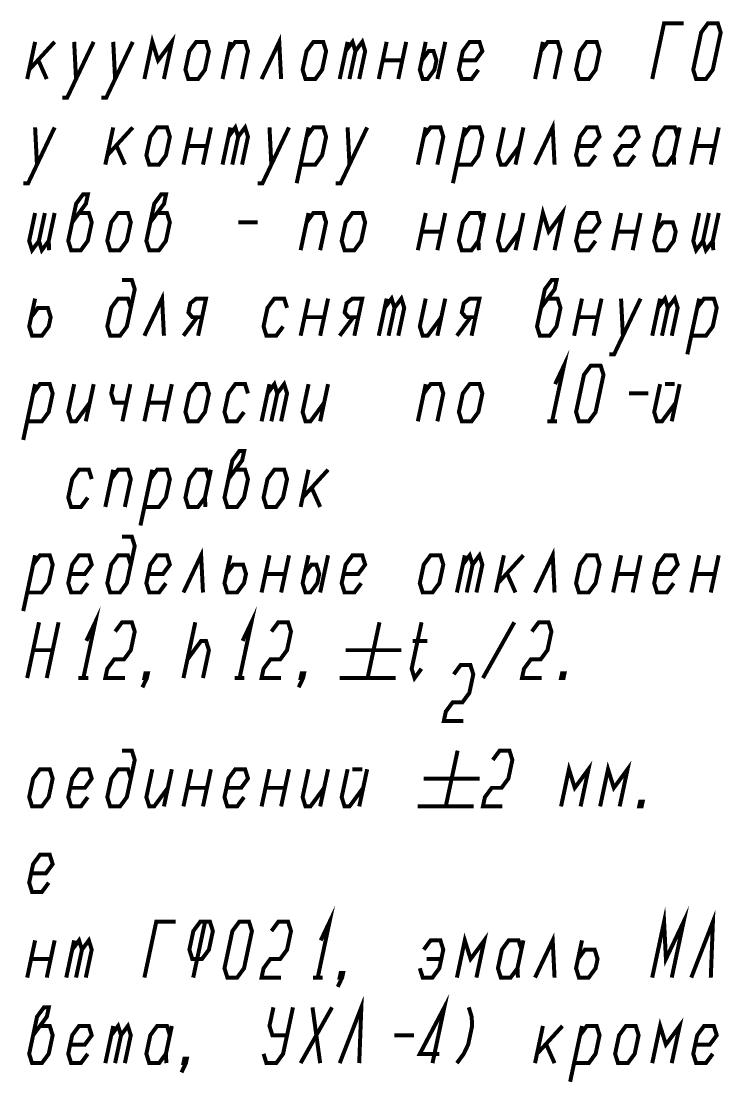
# Model space of a CAD drawing. Header units: millimetres. Extents: x 0 to 630, y 0 to 297.
# Drawn here: x 478.1 to 522.1, y 63.3 to 130 of the extents above; entities that cross this region are included whole.
import ezdxf

# ---------------------------------------------------------------- set-up
doc = ezdxf.new("R2010")
doc.units = ezdxf.units.MM
doc.header["$LTSCALE"] = 34.65
doc.layers.get('0').update_dxf_attribs({"linetype": 'CONTINUOUS'})

msp = doc.modelspace()

# ---------------------------------------------------------------- linework, layer by layer
at = {"color": 2, "linetype": 'CONTINUOUS', "const_width": 0.25}
for points in [[(517.643476, 126.3454678), (518.3874481, 129.8454593), (519.6124567, 129.8454593)], [(520.399726, 126.3454678), (520.2175012, 126.9287869), (520.713457, 129.262121), (521.1436981, 129.8454593), (521.7562024, 129.8454593), (521.9384656, 129.262121), (521.4424713, 126.9287869), (521.0122302, 126.3454678), (520.399726, 126.3454678)], [(478.9394659, 128.6788019), (478.4435101, 126.3454678)], [(478.5674799, 126.9287869), (480.1644745, 128.6788019)], [(480.6455109, 125.1787912), (480.9517438, 125.1787912), (482.6144531, 128.6788019)], [(481.3894446, 128.6788019), (481.505993, 126.3454678)], [(483.095528, 125.1787912), (483.4017609, 125.1787912), (485.0644702, 128.6788019)], [(483.8394617, 128.6788019), (483.9560101, 126.3454678)], [(485.7934845, 126.3454678), (486.2894403, 128.6788019), (486.6539667, 127.5121252), (487.5144489, 128.6788019), (487.018493, 126.3454678)], [(488.3674713, 126.9287869), (488.5497345, 126.3454678), (489.1622388, 126.3454678), (489.5924799, 126.9287869), (489.8404578, 128.0954636), (489.6581946, 128.6788019), (489.0456903, 128.6788019), (488.6154492, 128.0954636), (488.3674713, 126.9287869)], [(490.6934802, 126.3454678), (491.1894745, 128.6788019)], [(491.0654663, 128.0954636), (491.4957074, 128.6788019), (492.1082117, 128.6788019), (492.2904749, 128.0954636), (491.9184888, 126.3454678)], [(493.1434973, 126.3454678), (494.2519574, 128.6788019), (494.3685059, 126.3454678)], [(495.7174841, 126.9287869), (495.8997473, 126.3454678), (496.5122516, 126.3454678), (496.9424927, 126.9287869), (497.1904706, 128.0954636), (497.0082074, 128.6788019), (496.3957031, 128.6788019), (495.965462, 128.0954636), (495.7174841, 126.9287869)], [(498.043493, 126.3454678), (498.5394489, 128.6788019)], [(498.4154791, 128.0954636), (498.8457202, 128.6788019), (499.0279834, 128.0954636), (498.6559973, 126.3454678)], [(499.0279834, 128.0954636), (499.4582245, 128.6788019), (499.6404492, 128.0954636), (499.2685016, 126.3454678)], [(500.4935101, 126.3454678), (500.9894659, 128.6788019)], [(502.2144745, 128.6788019), (501.7184802, 126.3454678)], [(503.4394446, 128.6788019), (503.0674969, 126.9287869), (503.2497601, 126.3454678), (503.555993, 126.3454678), (503.9862341, 126.9287869), (504.1102423, 127.5121252), (503.9279791, 128.0954636), (503.6217078, 128.0954636), (503.1914667, 127.5121252)], [(504.6644531, 128.6788019), (504.1684973, 126.3454678)], [(505.6414838, 127.5121252), (506.5602209, 127.5121252), (506.990462, 128.0954636), (506.8081989, 128.6788019), (506.1956946, 128.6788019), (505.7654535, 128.0954636), (505.5174756, 126.9287869), (505.6997388, 126.3454678), (506.312243, 126.3454678), (506.7424841, 126.9287869)], [(510.2935016, 126.3454678), (510.7894574, 128.6788019)], [(510.6654492, 128.0954636), (511.0956903, 128.6788019), (511.7081946, 128.6788019), (511.8904578, 128.0954636), (511.5185101, 126.3454678)], [(512.8674884, 126.9287869), (513.0497516, 126.3454678), (513.6622559, 126.3454678), (514.0924969, 126.9287869), (514.3404749, 128.0954636), (514.1582117, 128.6788019), (513.5457074, 128.6788019), (513.1154663, 128.0954636), (512.8674884, 126.9287869)], [(479.1508374, 127.5121252), (479.6684802, 126.3454678)], [(500.741488, 127.5121252), (501.9664581, 127.5121252)], [(478.1954938, 119.8115057), (478.5017651, 119.8115057), (480.1644745, 123.3114972)], [(478.9394659, 123.3114972), (479.055976, 120.9781631)], [(483.8394617, 123.3114972), (483.3435059, 120.9781631)], [(483.4674756, 121.5615015), (485.0644702, 123.3114972)], [(485.9174927, 121.5615015), (486.0997559, 120.9781631), (486.7122601, 120.9781631), (487.1425012, 121.5615015), (487.3904791, 122.7281781), (487.2082159, 123.3114972), (486.5957117, 123.3114972), (486.1654706, 122.7281781), (485.9174927, 121.5615015)], [(488.2435016, 120.9781631), (488.7394574, 123.3114972)], [(489.9644659, 123.3114972), (489.4685101, 120.9781631)], [(490.6934802, 120.9781631), (491.1894745, 123.3114972)], [(491.0654663, 122.7281781), (491.4957074, 123.3114972), (491.6779706, 122.7281781), (491.3059845, 120.9781631)], [(491.6779706, 122.7281781), (492.1082117, 123.3114972), (492.2904749, 122.7281781), (491.9184888, 120.9781631)], [(492.8955194, 119.8115057), (493.2017523, 119.8115057), (494.8644617, 123.3114972)], [(493.6394531, 123.3114972), (493.7560016, 120.9781631)], [(495.345498, 119.8115057), (496.0894702, 123.3114972)], [(495.593476, 120.9781631), (496.5122516, 120.9781631), (496.9424927, 121.5615015), (497.1904706, 122.7281781), (497.0082074, 123.3114972), (496.3957031, 123.3114972), (495.965462, 122.7281781)], [(497.7955151, 119.8115057), (498.101748, 119.8115057), (499.7644574, 123.3114972)], [(498.5394489, 123.3114972), (498.6559973, 120.9781631)], [(502.9434888, 120.9781631), (503.4394446, 123.3114972)], [(503.3154749, 122.7281781), (503.7457159, 123.3114972), (504.3582202, 123.3114972), (504.5404834, 122.7281781), (504.1684973, 120.9781631)], [(505.145528, 119.8115057), (505.8894617, 123.3114972)], [(505.3935059, 120.9781631), (506.312243, 120.9781631), (506.7424841, 121.5615015), (506.990462, 122.7281781), (506.8081989, 123.3114972), (506.1956946, 123.3114972), (505.7654535, 122.7281781)], [(508.3394403, 123.3114972), (507.9674927, 121.5615015), (508.1497559, 120.9781631), (508.4559888, 120.9781631), (509.3164709, 122.1448398)], [(509.5644489, 123.3114972), (509.068493, 120.9781631)], [(510.2935016, 120.9781631), (511.4019617, 123.3114972), (511.5185101, 120.9781631)], [(512.9914581, 122.1448398), (513.9102338, 122.1448398), (514.3404749, 122.7281781), (514.1582117, 123.3114972), (513.5457074, 123.3114972), (513.1154663, 122.7281781), (512.8674884, 121.5615015), (513.0497516, 120.9781631), (513.6622559, 120.9781631), (514.0924969, 121.5615015)], [(515.5654834, 122.7281781), (515.9957245, 123.3114972), (516.6081903, 123.3114972), (516.7904535, 122.7281781), (516.3602124, 122.1448398), (515.7477081, 122.1448398), (515.317467, 121.5615015), (515.4997302, 120.9781631), (516.1122345, 120.9781631), (516.5424756, 121.5615015)], [(519.2404706, 122.7281781), (519.0582074, 123.3114972), (518.4457031, 123.3114972), (518.015462, 122.7281781), (517.7674841, 121.5615015), (517.9497473, 120.9781631), (518.5622516, 120.9781631), (518.9924927, 121.5615015)], [(519.3644403, 123.3114972), (518.9924927, 121.5615015), (519.021601, 120.9781631)], [(520.093493, 120.9781631), (520.5894489, 123.3114972)], [(521.8144574, 123.3114972), (521.3185016, 120.9781631)], [(484.0508331, 122.1448398), (484.568476, 120.9781631)], [(488.4914795, 122.1448398), (489.716488, 122.1448398)], [(520.3414709, 122.1448398), (521.5664795, 122.1448398)], [(481.2654749, 117.3608926), (482.125957, 118.52755), (482.2499268, 119.1108884), (481.9436938, 119.1108884), (481.5134528, 118.52755), (481.0174969, 116.194216), (481.1997601, 115.6108777), (481.812226, 115.6108777), (482.242467, 116.194216), (482.4904834, 117.3608926), (482.3082202, 117.9442117), (481.6957159, 117.9442117)], [(486.1654706, 117.3608926), (487.0259528, 118.52755), (487.1499225, 119.1108884), (486.8436896, 119.1108884), (486.4134485, 118.52755), (485.9174927, 116.194216), (486.0997559, 115.6108777), (486.7122601, 115.6108777), (487.1425012, 116.194216), (487.3904791, 117.3608926), (487.2082159, 117.9442117), (486.5957117, 117.9442117)], [(478.9394659, 117.9442117), (478.5674799, 116.194216), (478.749743, 115.6108777), (479.1799841, 116.194216), (479.3622473, 115.6108777), (479.7924884, 116.194216), (480.1644745, 117.9442117)], [(479.5519702, 117.9442117), (479.1799841, 116.194216)], [(483.4674756, 116.194216), (483.6497388, 115.6108777), (484.262243, 115.6108777), (484.6924841, 116.194216), (484.940462, 117.3608926), (484.7581989, 117.9442117), (484.1456946, 117.9442117), (483.7154535, 117.3608926), (483.4674756, 116.194216)], [(495.593476, 115.6108777), (496.0894702, 117.9442117)], [(495.965462, 117.3608926), (496.3957031, 117.9442117), (497.0082074, 117.9442117), (497.1904706, 117.3608926), (496.8184845, 115.6108777)], [(498.1675012, 116.194216), (498.349726, 115.6108777), (498.9622302, 115.6108777), (499.3924713, 116.194216), (499.6404492, 117.3608926), (499.4582245, 117.9442117), (498.8457202, 117.9442117), (498.4154791, 117.3608926), (498.1675012, 116.194216)], [(502.9434888, 115.6108777), (503.4394446, 117.9442117)], [(504.6644531, 117.9442117), (504.1684973, 115.6108777)], [(506.990462, 117.3608926), (506.8081989, 117.9442117), (506.1956946, 117.9442117), (505.7654535, 117.3608926), (505.5174756, 116.194216), (505.6997388, 115.6108777), (506.312243, 115.6108777), (506.7424841, 116.194216)], [(507.1144702, 117.9442117), (506.7424841, 116.194216), (506.7716309, 115.6108777)], [(508.3394403, 117.9442117), (507.9674927, 116.194216), (508.1497559, 115.6108777), (508.4559888, 115.6108777), (509.3164709, 116.7775543)], [(509.5644489, 117.9442117), (509.068493, 115.6108777)], [(510.2935016, 115.6108777), (510.7894574, 117.9442117), (511.1539838, 116.7775543), (512.0144659, 117.9442117), (511.5185101, 115.6108777)], [(512.9914581, 116.7775543), (513.9102338, 116.7775543), (514.3404749, 117.3608926), (514.1582117, 117.9442117), (513.5457074, 117.9442117), (513.1154663, 117.3608926), (512.8674884, 116.194216), (513.0497516, 115.6108777), (513.6622559, 115.6108777), (514.0924969, 116.194216)], [(515.1934973, 115.6108777), (515.6894531, 117.9442117)], [(516.9144617, 117.9442117), (516.4185059, 115.6108777)], [(518.1394702, 117.9442117), (517.7674841, 116.194216), (517.9497473, 115.6108777), (518.5622516, 115.6108777), (518.9924927, 116.194216), (519.1164624, 116.7775543), (518.9341992, 117.3608926), (518.3217334, 117.3608926), (517.8914923, 116.7775543)], [(520.5894489, 117.9442117), (520.2175012, 116.194216), (520.399726, 115.6108777), (520.829967, 116.194216), (521.0122302, 115.6108777), (521.4424713, 116.194216), (521.8144574, 117.9442117)], [(521.2019531, 117.9442117), (520.829967, 116.194216)], [(491.6779706, 117.3608926), (492.9029791, 117.3608926)], [(503.1914667, 116.7775543), (504.4164752, 116.7775543)], [(515.4414752, 116.7775543), (516.6664838, 116.7775543)], [(479.7924884, 116.194216), (479.8216351, 115.6108777)], [(521.4424713, 116.194216), (521.471618, 115.6108777)], [(484.940462, 111.993588), (484.7581989, 112.5769263), (484.1456946, 112.5769263), (483.7154535, 111.993588), (483.4674756, 110.8269305), (483.6497388, 110.2435922), (484.262243, 110.2435922), (484.6924841, 110.8269305), (485.1884399, 113.1602646), (485.0061768, 113.7436029), (484.3936725, 113.7436029)], [(510.6654492, 111.993588), (511.5259314, 113.1602646), (511.6499396, 113.7436029), (511.3437067, 113.7436029), (510.9134656, 113.1602646), (510.4174713, 110.8269305), (510.5997345, 110.2435922), (511.2122388, 110.2435922), (511.6424799, 110.8269305), (511.8904578, 111.993588), (511.7081946, 112.5769263), (511.0956903, 112.5769263)], [(478.9394659, 112.5769263), (478.5674799, 110.8269305), (478.749743, 110.2435922), (479.3622473, 110.2435922), (479.7924884, 110.8269305), (479.9164581, 111.4102689), (479.7342334, 111.993588), (479.1217291, 111.993588), (478.691488, 111.4102689)], [(485.7934845, 110.2435922), (486.9019446, 112.5769263), (487.018493, 110.2435922)], [(489.1622388, 110.2435922), (489.6581946, 112.5769263), (489.0456903, 112.5769263), (488.6774725, 112.2852667), (488.5534644, 111.7019284), (488.7977124, 111.4102689), (489.4102167, 111.4102689)], [(494.7404535, 111.993588), (494.5581903, 112.5769263), (493.9457245, 112.5769263), (493.5154834, 111.993588), (493.267467, 110.8269305), (493.4497302, 110.2435922), (494.0622345, 110.2435922), (494.4924756, 110.8269305)], [(495.593476, 110.2435922), (496.0894702, 112.5769263)], [(497.3144403, 112.5769263), (496.8184845, 110.2435922)], [(498.9622302, 110.2435922), (499.4582245, 112.5769263), (498.8457202, 112.5769263), (498.477464, 112.2852667), (498.3534558, 111.7019284), (498.5977423, 111.4102689), (499.2102081, 111.4102689)], [(500.4935101, 110.2435922), (500.9894659, 112.5769263)], [(500.8654578, 111.993588), (501.2956989, 112.5769263), (501.477962, 111.993588), (501.105976, 110.2435922)], [(501.477962, 111.993588), (501.9082031, 112.5769263), (502.0904663, 111.993588), (501.7184802, 110.2435922)], [(503.4394446, 112.5769263), (503.0674969, 110.8269305), (503.2497601, 110.2435922), (503.555993, 110.2435922), (504.4164752, 111.4102689)], [(504.6644531, 112.5769263), (504.1684973, 110.2435922)], [(506.312243, 110.2435922), (506.8081989, 112.5769263), (506.1956946, 112.5769263), (505.8274768, 112.2852667), (505.7034686, 111.7019284), (505.9477167, 111.4102689), (506.5602209, 111.4102689)], [(512.7434802, 110.2435922), (513.2394745, 112.5769263)], [(514.4644446, 112.5769263), (513.9684888, 110.2435922)], [(514.9455194, 109.0769348), (515.2517523, 109.0769348), (516.9144617, 112.5769263)], [(515.6894531, 112.5769263), (515.8060016, 110.2435922)], [(517.643476, 110.2435922), (518.1394702, 112.5769263)], [(518.015462, 111.993588), (518.4457031, 112.5769263), (518.6279663, 111.993588), (518.2559802, 110.2435922)], [(518.6279663, 111.993588), (519.0582074, 112.5769263), (519.2404706, 111.993588), (518.8684845, 110.2435922)], [(519.8455151, 109.0769348), (520.5894489, 112.5769263)], [(520.093493, 110.2435922), (521.0122302, 110.2435922), (521.4424713, 110.8269305), (521.6904492, 111.993588), (521.5082245, 112.5769263), (520.8957202, 112.5769263), (520.4654791, 111.993588)], [(488.2435016, 110.2435922), (489.1039838, 111.4102689)], [(495.8414923, 111.4102689), (497.0664624, 111.4102689)], [(498.043493, 110.2435922), (498.9039752, 111.4102689)], [(505.3935059, 110.2435922), (506.253988, 111.4102689)], [(512.9914581, 111.4102689), (514.2164667, 111.4102689)], [(511.5550781, 107.2096408), (512.1093274, 108.3762982), (511.3653552, 104.8763068)], [(513.0497516, 104.8763068), (512.8674884, 105.4596451), (513.3634442, 107.7929791), (513.7936853, 108.3762982), (514.4061896, 108.3762982), (514.5884528, 107.7929791), (514.0924969, 105.4596451), (513.6622559, 104.8763068), (513.0497516, 104.8763068)], [(478.1954938, 103.7096494), (478.9394659, 107.2096408)], [(478.4435101, 104.8763068), (479.3622473, 104.8763068), (479.7924884, 105.4596451), (480.0404663, 106.6263025), (479.8582031, 107.2096408), (479.2456989, 107.2096408), (478.8154578, 106.6263025)], [(481.3894446, 107.2096408), (481.0174969, 105.4596451), (481.1997601, 104.8763068), (481.505993, 104.8763068), (482.3664752, 106.0429834)], [(482.6144531, 107.2096408), (482.1184973, 104.8763068)], [(483.8394617, 107.2096408), (483.7154535, 106.6263025), (483.8977167, 106.0429834), (484.6633374, 106.0429834)], [(484.9113153, 107.2096408), (484.4153595, 104.8763068)], [(485.7934845, 104.8763068), (486.2894403, 107.2096408)], [(487.5144489, 107.2096408), (487.018493, 104.8763068)], [(488.3674713, 105.4596451), (488.5497345, 104.8763068), (489.1622388, 104.8763068), (489.5924799, 105.4596451), (489.8404578, 106.6263025), (489.6581946, 107.2096408), (489.0456903, 107.2096408), (488.6154492, 106.6263025), (488.3674713, 105.4596451)], [(492.2904749, 106.6263025), (492.1082117, 107.2096408), (491.4957074, 107.2096408), (491.0654663, 106.6263025), (490.8174884, 105.4596451), (490.9997516, 104.8763068), (491.6122559, 104.8763068), (492.0424969, 105.4596451)], [(493.1434973, 104.8763068), (493.6394531, 107.2096408)], [(493.5154834, 106.6263025), (493.9457245, 107.2096408), (494.1279492, 106.6263025), (493.7560016, 104.8763068)], [(494.1279492, 106.6263025), (494.5581903, 107.2096408), (494.7404535, 106.6263025), (494.3685059, 104.8763068)], [(496.0894702, 107.2096408), (495.7174841, 105.4596451), (495.8997473, 104.8763068), (496.2059802, 104.8763068), (497.0664624, 106.0429834)], [(497.3144403, 107.2096408), (496.8184845, 104.8763068)], [(502.9434888, 104.8763068), (503.4394446, 107.2096408)], [(503.3154749, 106.6263025), (503.7457159, 107.2096408), (504.3582202, 107.2096408), (504.5404834, 106.6263025), (504.1684973, 104.8763068)], [(505.5174756, 105.4596451), (505.6997388, 104.8763068), (506.312243, 104.8763068), (506.7424841, 105.4596451), (506.990462, 106.6263025), (506.8081989, 107.2096408), (506.1956946, 107.2096408), (505.7654535, 106.6263025), (505.5174756, 105.4596451)], [(518.1394702, 107.2096408), (517.7674841, 105.4596451), (517.9497473, 104.8763068), (518.2559802, 104.8763068), (519.1164624, 106.0429834)], [(518.4457031, 107.2096408), (519.0582074, 107.2096408)], [(519.3644403, 107.2096408), (518.8684845, 104.8763068)], [(516.1779492, 106.6263025), (517.4029578, 106.6263025)], [(486.0414624, 106.0429834), (487.2664709, 106.0429834)], [(511.0591223, 104.8763068), (511.6716266, 104.8763068)], [(491.0654663, 101.259017), (491.9259485, 102.4256937), (492.0499567, 103.0090128), (491.7436853, 103.0090128), (491.3134442, 102.4256937), (490.8174884, 100.0923596), (490.9997516, 99.5090213), (491.6122559, 99.5090213), (492.0424969, 100.0923596), (492.2904749, 101.259017), (492.1082117, 101.8423553), (491.4957074, 101.8423553)], [(482.4904834, 101.259017), (482.3082202, 101.8423553), (481.6957159, 101.8423553), (481.2654749, 101.259017), (481.0174969, 100.0923596), (481.1997601, 99.5090213), (481.812226, 99.5090213), (482.242467, 100.0923596)], [(483.3435059, 99.5090213), (483.8394617, 101.8423553)], [(483.7154535, 101.259017), (484.1456946, 101.8423553), (484.7581989, 101.8423553), (484.940462, 101.259017), (484.568476, 99.5090213)], [(485.5455066, 98.3423447), (486.2894403, 101.8423553)], [(485.7934845, 99.5090213), (486.7122601, 99.5090213), (487.1425012, 100.0923596), (487.3904791, 101.259017), (487.2082159, 101.8423553), (486.5957117, 101.8423553), (486.1654706, 101.259017)], [(489.8404578, 101.259017), (489.6581946, 101.8423553), (489.0456903, 101.8423553), (488.6154492, 101.259017), (488.3674713, 100.0923596), (488.5497345, 99.5090213), (489.1622388, 99.5090213), (489.5924799, 100.0923596)], [(489.9644659, 101.8423553), (489.5924799, 100.0923596), (489.6216266, 99.5090213)], [(493.267467, 100.0923596), (493.4497302, 99.5090213), (494.0622345, 99.5090213), (494.4924756, 100.0923596), (494.7404535, 101.259017), (494.5581903, 101.8423553), (493.9457245, 101.8423553), (493.5154834, 101.259017), (493.267467, 100.0923596)], [(496.0894702, 101.8423553), (495.593476, 99.5090213)], [(495.7174841, 100.0923596), (497.3144403, 101.8423553)], [(496.3008417, 100.6756787), (496.8184845, 99.5090213)], [(484.940462, 95.8917316), (484.7581989, 96.4750699), (484.1456946, 96.4750699), (483.7154535, 95.8917316), (483.4674756, 94.7250742), (483.6497388, 94.1417358), (484.262243, 94.1417358), (484.6924841, 94.7250742), (485.1884399, 97.058389), (485.0061768, 97.6417273), (484.3936725, 97.6417273)], [(488.2435016, 94.1417358), (489.3519617, 96.4750699), (489.4685101, 94.1417358)], [(505.7654535, 95.8917316), (506.1956946, 96.4750699), (506.3779578, 95.8917316), (506.0060101, 94.1417358)], [(506.3779578, 95.8917316), (506.8081989, 96.4750699), (506.990462, 95.8917316), (506.618476, 94.1417358)], [(510.2935016, 94.1417358), (511.4019617, 96.4750699), (511.5185101, 94.1417358)], [(478.1954938, 92.9750592), (478.9394659, 96.4750699)], [(478.4435101, 94.1417358), (479.3622473, 94.1417358), (479.7924884, 94.7250742), (480.0404663, 95.8917316), (479.8582031, 96.4750699), (479.2456989, 96.4750699), (478.8154578, 95.8917316)], [(481.1414667, 95.3083932), (482.0602423, 95.3083932), (482.4904834, 95.8917316), (482.3082202, 96.4750699), (481.6957159, 96.4750699), (481.2654749, 95.8917316), (481.0174969, 94.7250742), (481.1997601, 94.1417358), (481.812226, 94.1417358), (482.242467, 94.7250742)], [(486.0414624, 95.3083932), (486.960238, 95.3083932), (487.3904791, 95.8917316), (487.2082159, 96.4750699), (486.5957117, 96.4750699), (486.1654706, 95.8917316), (485.9174927, 94.7250742), (486.0997559, 94.1417358), (486.7122601, 94.1417358), (487.1425012, 94.7250742)], [(491.1894745, 96.4750699), (490.8174884, 94.7250742), (490.9997516, 94.1417358), (491.6122559, 94.1417358), (492.0424969, 94.7250742), (492.1664667, 95.3083932), (491.9842035, 95.8917316), (491.3716992, 95.8917316), (490.9414581, 95.3083932)], [(493.1434973, 94.1417358), (493.6394531, 96.4750699)], [(494.8644617, 96.4750699), (494.3685059, 94.1417358)], [(496.0894702, 96.4750699), (495.7174841, 94.7250742), (495.8997473, 94.1417358), (496.2059802, 94.1417358), (496.6362213, 94.7250742), (496.7602295, 95.3083932), (496.5779663, 95.8917316), (496.2717334, 95.8917316), (495.8414923, 95.3083932)], [(497.3144403, 96.4750699), (496.8184845, 94.1417358)], [(498.2914709, 95.3083932), (499.2102081, 95.3083932), (499.6404492, 95.8917316), (499.4582245, 96.4750699), (498.8457202, 96.4750699), (498.4154791, 95.8917316), (498.1675012, 94.7250742), (498.349726, 94.1417358), (498.9622302, 94.1417358), (499.3924713, 94.7250742)], [(503.0674969, 94.7250742), (503.2497601, 94.1417358), (503.862226, 94.1417358), (504.292467, 94.7250742), (504.5404834, 95.8917316), (504.3582202, 96.4750699), (503.7457159, 96.4750699), (503.3154749, 95.8917316), (503.0674969, 94.7250742)], [(505.3935059, 94.1417358), (505.8894617, 96.4750699)], [(508.3394403, 96.4750699), (507.8434845, 94.1417358)], [(507.9674927, 94.7250742), (509.5644489, 96.4750699)], [(512.8674884, 94.7250742), (513.0497516, 94.1417358), (513.6622559, 94.1417358), (514.0924969, 94.7250742), (514.3404749, 95.8917316), (514.1582117, 96.4750699), (513.5457074, 96.4750699), (513.1154663, 95.8917316), (512.8674884, 94.7250742)], [(515.1934973, 94.1417358), (515.6894531, 96.4750699)], [(516.9144617, 96.4750699), (516.4185059, 94.1417358)], [(517.8914923, 95.3083932), (518.8102295, 95.3083932), (519.2404706, 95.8917316), (519.0582074, 96.4750699), (518.4457031, 96.4750699), (518.015462, 95.8917316), (517.7674841, 94.7250742), (517.9497473, 94.1417358), (518.5622516, 94.1417358), (518.9924927, 94.7250742)], [(520.093493, 94.1417358), (520.5894489, 96.4750699)], [(521.8144574, 96.4750699), (521.3185016, 94.1417358)], [(493.3914752, 95.3083932), (494.6164838, 95.3083932)], [(508.5508502, 95.3083932), (509.068493, 94.1417358)], [(515.4414752, 95.3083932), (516.6664838, 95.3083932)], [(520.3414709, 95.3083932), (521.5664795, 95.3083932)], [(482.1550653, 91.1077844), (482.7093146, 92.2744418), (481.9653809, 88.7744504)], [(491.9550952, 91.1077844), (492.509306, 92.2744418), (491.7653723, 88.7744504)], [(478.4435101, 88.7744504), (479.1874438, 92.2744418)], [(480.4124524, 92.2744418), (479.6684802, 88.7744504)], [(483.9634314, 91.6911035), (484.3936725, 92.2744418), (485.0061768, 92.2744418), (485.1884399, 91.6911035), (484.940462, 90.5244461), (484.5102209, 89.9411078), (483.8977167, 89.9411078), (483.4674756, 89.3577695), (483.3435059, 88.7744504), (484.568476, 88.7744504)], [(488.9874353, 92.2744418), (488.2435016, 88.7744504)], [(493.7634613, 91.6911035), (494.1937024, 92.2744418), (494.8062067, 92.2744418), (494.9884314, 91.6911035), (494.7404535, 90.5244461), (494.3102124, 89.9411078), (493.6977081, 89.9411078), (493.267467, 89.3577695), (493.1434973, 88.7744504), (494.3685059, 88.7744504)], [(500.5374225, 92.2744418), (499.7934888, 88.7744504)], [(503.1770087, 92.2744418), (502.5570831, 89.3577695), (502.7393079, 88.7744504), (503.169549, 89.3577695)], [(507.0268378, 88.7744504), (508.99578, 92.2744418)], [(510.0967804, 91.6911035), (510.5270215, 92.2744418), (511.1395258, 92.2744418), (511.3217889, 91.6911035), (511.073811, 90.5244461), (510.6435699, 89.9411078), (510.0310657, 89.9411078), (509.6008246, 89.3577695), (509.4768164, 88.7744504), (510.701825, 88.7744504)], [(478.8154578, 90.5244461), (480.0404663, 90.5244461)], [(488.4914795, 89.9411078), (489.3519617, 91.1077844), (489.6581946, 91.1077844), (489.8404578, 90.5244461), (489.4685101, 88.7744504)], [(498.4154791, 90.5244461), (501.9154706, 90.5244461)], [(502.6227979, 91.1077844), (503.541535, 91.1077844)], [(505.1967847, 89.0074704), (505.6270258, 89.5908087), (506.23953, 89.5908087), (506.4217932, 89.0074704), (506.1738153, 87.8407938), (505.7435742, 87.2574747), (505.1310699, 87.2574747), (504.7008289, 86.6741364), (504.5768207, 86.090798), (505.8018292, 86.090798)], [(481.6591095, 88.7744504), (482.2716138, 88.7744504)], [(485.946601, 88.7744504), (485.7934845, 88.7744504), (485.8554694, 89.0661099), (486.0086243, 89.0661099), (485.946601, 88.7744504), (485.6695148, 88.1911121)], [(491.459101, 88.7744504), (492.0716052, 88.7744504)], [(495.7466309, 88.7744504), (495.593476, 88.7744504), (495.6554993, 89.0661099), (495.8086157, 89.0661099), (495.7466309, 88.7744504), (495.4695062, 88.1911121)], [(498.043493, 88.7744504), (501.5434845, 88.7744504)], [(512.07995, 88.7744504), (511.9268335, 88.7744504), (511.9888184, 89.0661099), (512.1419348, 89.0661099), (512.07995, 88.7744504)], [(484.940462, 82.4735083), (484.7581989, 83.0568466), (484.1456946, 83.0568466), (483.7154535, 82.4735083), (483.4674756, 81.3068509), (483.6497388, 80.7235126), (484.262243, 80.7235126), (484.6924841, 81.3068509), (485.1884399, 83.6401849), (485.0061768, 84.223504), (484.3936725, 84.223504)], [(505.4374567, 84.223504), (504.6934845, 80.7235126)], [(507.6467633, 83.6401849), (508.0770428, 84.223504), (508.6895087, 84.223504), (508.8717719, 83.6401849), (508.6237939, 82.4735083), (508.1935529, 81.89017), (507.5810486, 81.89017), (507.1508075, 81.3068509), (507.0268378, 80.7235126), (508.2518079, 80.7235126)], [(511.9268335, 80.7235126), (512.4227893, 83.0568466), (512.7873157, 81.89017), (513.6477979, 83.0568466), (513.151842, 80.7235126)], [(514.3768121, 80.7235126), (514.8728064, 83.0568466), (515.2372943, 81.89017), (516.0977765, 83.0568466), (515.6018207, 80.7235126)], [(478.5674799, 81.3068509), (478.749743, 80.7235126), (479.3622473, 80.7235126), (479.7924884, 81.3068509), (480.0404663, 82.4735083), (479.8582031, 83.0568466), (479.2456989, 83.0568466), (478.8154578, 82.4735083), (478.5674799, 81.3068509)], [(481.1414667, 81.89017), (482.0602423, 81.89017), (482.4904834, 82.4735083), (482.3082202, 83.0568466), (481.6957159, 83.0568466), (481.2654749, 82.4735083), (481.0174969, 81.3068509), (481.1997601, 80.7235126), (481.812226, 80.7235126), (482.242467, 81.3068509)], [(486.2894403, 83.0568466), (485.9174927, 81.3068509), (486.0997559, 80.7235126), (486.4059888, 80.7235126), (487.2664709, 81.89017)], [(487.5144489, 83.0568466), (487.018493, 80.7235126)], [(488.2435016, 80.7235126), (488.7394574, 83.0568466)], [(489.9644659, 83.0568466), (489.4685101, 80.7235126)], [(490.9414581, 81.89017), (491.8602338, 81.89017), (492.2904749, 82.4735083), (492.1082117, 83.0568466), (491.4957074, 83.0568466), (491.0654663, 82.4735083), (490.8174884, 81.3068509), (490.9997516, 80.7235126), (491.6122559, 80.7235126), (492.0424969, 81.3068509)], [(493.1434973, 80.7235126), (493.6394531, 83.0568466)], [(494.8644617, 83.0568466), (494.3685059, 80.7235126)], [(496.0894702, 83.0568466), (495.7174841, 81.3068509), (495.8997473, 80.7235126), (496.2059802, 80.7235126), (497.0664624, 81.89017)], [(497.3144403, 83.0568466), (496.8184845, 80.7235126)], [(498.5394489, 83.0568466), (498.1675012, 81.3068509), (498.349726, 80.7235126), (498.6559973, 80.7235126), (499.5164795, 81.89017)], [(498.8457202, 83.0568466), (499.4582245, 83.0568466)], [(499.7644574, 83.0568466), (499.2685016, 80.7235126)], [(488.4914795, 81.89017), (489.716488, 81.89017)], [(493.3914752, 81.89017), (494.6164838, 81.89017)], [(503.3154749, 82.4735083), (506.8154663, 82.4735083)], [(502.9434888, 80.7235126), (506.4434802, 80.7235126)], [(516.9799457, 80.7235126), (516.8268292, 80.7235126), (516.8888141, 81.0151721), (517.0419305, 81.0151721), (516.9799457, 80.7235126)], [(478.691488, 76.5228845), (479.6102252, 76.5228845), (480.0404663, 77.1062228), (479.8582031, 77.6895612), (479.2456989, 77.6895612), (478.8154578, 77.1062228), (478.5674799, 75.9395654), (478.749743, 75.3562271), (479.3622473, 75.3562271), (479.7924884, 75.9395654)], [(496.8550909, 72.3222757), (497.4093018, 73.4889331), (496.665368, 69.9889417)], [(517.643476, 69.9889417), (518.3874481, 73.4889331), (518.5039581, 71.1555991), (519.6124567, 73.4889331), (518.8684845, 69.9889417)], [(520.093493, 69.9889417), (521.449931, 73.4889331), (521.3185016, 69.9889417)], [(485.7934845, 69.9889417), (486.5374567, 73.4889331), (487.7624268, 73.4889331)], [(489.9061725, 73.4889331), (489.2937067, 73.4889331), (488.8634656, 72.9055948), (488.6154492, 71.7389374), (488.7977124, 71.1555991), (489.4102167, 71.1555991), (489.8404578, 71.7389374), (490.0884357, 72.9055948), (489.9061725, 73.4889331)], [(489.5999396, 73.4889331), (488.8560059, 69.9889417)], [(490.9997516, 69.9889417), (490.8174884, 70.5722607), (491.3134442, 72.9055948), (491.7436853, 73.4889331), (492.3561896, 73.4889331), (492.5384528, 72.9055948), (492.0424969, 70.5722607), (491.6122559, 69.9889417), (490.9997516, 69.9889417)], [(493.7634613, 72.9055948), (494.1937024, 73.4889331), (494.8062067, 73.4889331), (494.9884314, 72.9055948), (494.7404535, 71.7389374), (494.3102124, 71.1555991), (493.6977081, 71.1555991), (493.267467, 70.5722607), (493.1434973, 69.9889417), (494.3685059, 69.9889417)], [(505.3935059, 69.9889417), (505.8894617, 72.3222757), (506.253988, 71.1555991), (507.1144702, 72.3222757), (506.618476, 69.9889417)], [(510.2935016, 69.9889417), (511.4019617, 72.3222757), (511.5185101, 69.9889417)], [(478.4435101, 69.9889417), (478.9394659, 72.3222757)], [(480.1644745, 72.3222757), (479.6684802, 69.9889417)], [(480.8934888, 69.9889417), (481.3894446, 72.3222757)], [(481.2654749, 71.7389374), (481.6957159, 72.3222757), (481.8779791, 71.7389374), (481.505993, 69.9889417)], [(481.8779791, 71.7389374), (482.3082202, 72.3222757), (482.4904834, 71.7389374), (482.1184973, 69.9889417)], [(503.0674969, 70.5722607), (503.2497601, 69.9889417), (503.862226, 69.9889417), (504.292467, 70.5722607), (504.5404834, 71.7389374), (504.3582202, 72.3222757), (503.7457159, 72.3222757), (503.3154749, 71.7389374)], [(509.4404791, 71.7389374), (509.2582159, 72.3222757), (508.6457117, 72.3222757), (508.2154706, 71.7389374), (507.9674927, 70.5722607), (508.1497559, 69.9889417), (508.7622601, 69.9889417), (509.1925012, 70.5722607)], [(509.5644489, 72.3222757), (509.1925012, 70.5722607), (509.2216095, 69.9889417)], [(513.2394745, 72.3222757), (512.8674884, 70.5722607), (513.0497516, 69.9889417), (513.6622559, 69.9889417), (514.0924969, 70.5722607), (514.2164667, 71.1555991), (514.0342035, 71.7389374), (513.4216992, 71.7389374), (512.9914581, 71.1555991)], [(478.691488, 71.1555991), (479.9164581, 71.1555991)], [(503.497738, 71.1555991), (504.4164752, 71.1555991)], [(496.3591351, 69.9889417), (496.971601, 69.9889417)], [(498.1966095, 69.9889417), (498.043493, 69.9889417), (498.1054779, 70.2806012), (498.2585944, 70.2806012), (498.1966095, 69.9889417), (497.9194849, 69.4056033)], [(498.043493, 64.6216562), (499.399931, 68.1216476), (499.2685016, 64.6216562)], [(503.862226, 64.6216562), (504.6061981, 68.1216476), (503.0674969, 65.2049753), (504.292467, 65.2049753)], [(478.8154578, 66.3716519), (479.6759399, 67.5383093), (479.7999481, 68.1216476), (479.4936768, 68.1216476), (479.0634357, 67.5383093), (478.5674799, 65.2049753), (478.749743, 64.6216562), (479.3622473, 64.6216562), (479.7924884, 65.2049753), (480.0404663, 66.3716519), (479.8582031, 66.954971), (479.2456989, 66.954971)], [(493.267467, 65.2049753), (493.4497302, 64.6216562), (494.0622345, 64.6216562), (494.4924756, 65.2049753), (495.1124396, 68.1216476)], [(493.887431, 68.1216476), (493.6394531, 66.954971), (493.8217163, 66.3716519), (494.7404535, 66.3716519)], [(495.593476, 64.6216562), (497.5624567, 68.1216476)], [(496.3374481, 68.1216476), (496.8184845, 64.6216562)], [(506.1374396, 68.1216476), (506.3197028, 67.5383093), (506.3488495, 66.954971), (506.1008331, 65.7883136), (505.8237469, 65.2049753), (505.3935059, 64.6216562)], [(517.643476, 64.6216562), (518.1394702, 66.954971), (518.5039581, 65.7883136), (519.3644403, 66.954971), (518.8684845, 64.6216562)], [(481.1414667, 65.7883136), (482.0602423, 65.7883136), (482.4904834, 66.3716519), (482.3082202, 66.954971), (481.6957159, 66.954971), (481.2654749, 66.3716519), (481.0174969, 65.2049753), (481.1997601, 64.6216562), (481.812226, 64.6216562), (482.242467, 65.2049753)], [(483.3435059, 64.6216562), (483.8394617, 66.954971)], [(483.7154535, 66.3716519), (484.1456946, 66.954971), (484.3279578, 66.3716519), (483.9560101, 64.6216562)], [(484.3279578, 66.3716519), (484.7581989, 66.954971), (484.940462, 66.3716519), (484.568476, 64.6216562)], [(487.3904791, 66.3716519), (487.2082159, 66.954971), (486.5957117, 66.954971), (486.1654706, 66.3716519), (485.9174927, 65.2049753), (486.0997559, 64.6216562), (486.7122601, 64.6216562), (487.1425012, 65.2049753)], [(487.5144489, 66.954971), (487.1425012, 65.2049753), (487.1716095, 64.6216562)], [(510.7894574, 66.954971), (510.2935016, 64.6216562)], [(510.4174713, 65.2049753), (512.0144659, 66.954971)], [(512.4955023, 63.4549796), (513.2394745, 66.954971)], [(512.7434802, 64.6216562), (513.6622559, 64.6216562), (514.0924969, 65.2049753), (514.3404749, 66.3716519), (514.1582117, 66.954971), (513.5457074, 66.954971), (513.1154663, 66.3716519)], [(515.317467, 65.2049753), (515.4997302, 64.6216562), (516.1122345, 64.6216562), (516.5424756, 65.2049753), (516.7904535, 66.3716519), (516.6081903, 66.954971), (515.9957245, 66.954971), (515.5654834, 66.3716519), (515.317467, 65.2049753)], [(520.3414709, 65.7883136), (521.2602081, 65.7883136), (521.6904492, 66.3716519), (521.5082245, 66.954971), (520.8957202, 66.954971), (520.4654791, 66.3716519), (520.2175012, 65.2049753), (520.399726, 64.6216562), (521.0122302, 64.6216562), (521.4424713, 65.2049753)], [(501.477962, 66.3716519), (502.7029706, 66.3716519)], [(511.0008673, 65.7883136), (511.5185101, 64.6216562)], [(488.396618, 64.6216562), (488.2435016, 64.6216562), (488.3054865, 64.9133157), (488.4586029, 64.9133157), (488.396618, 64.6216562), (488.1194934, 64.0383179)]]:
    msp.add_lwpolyline(points, dxfattribs=at)

doc.saveas('drawing.dxf')
